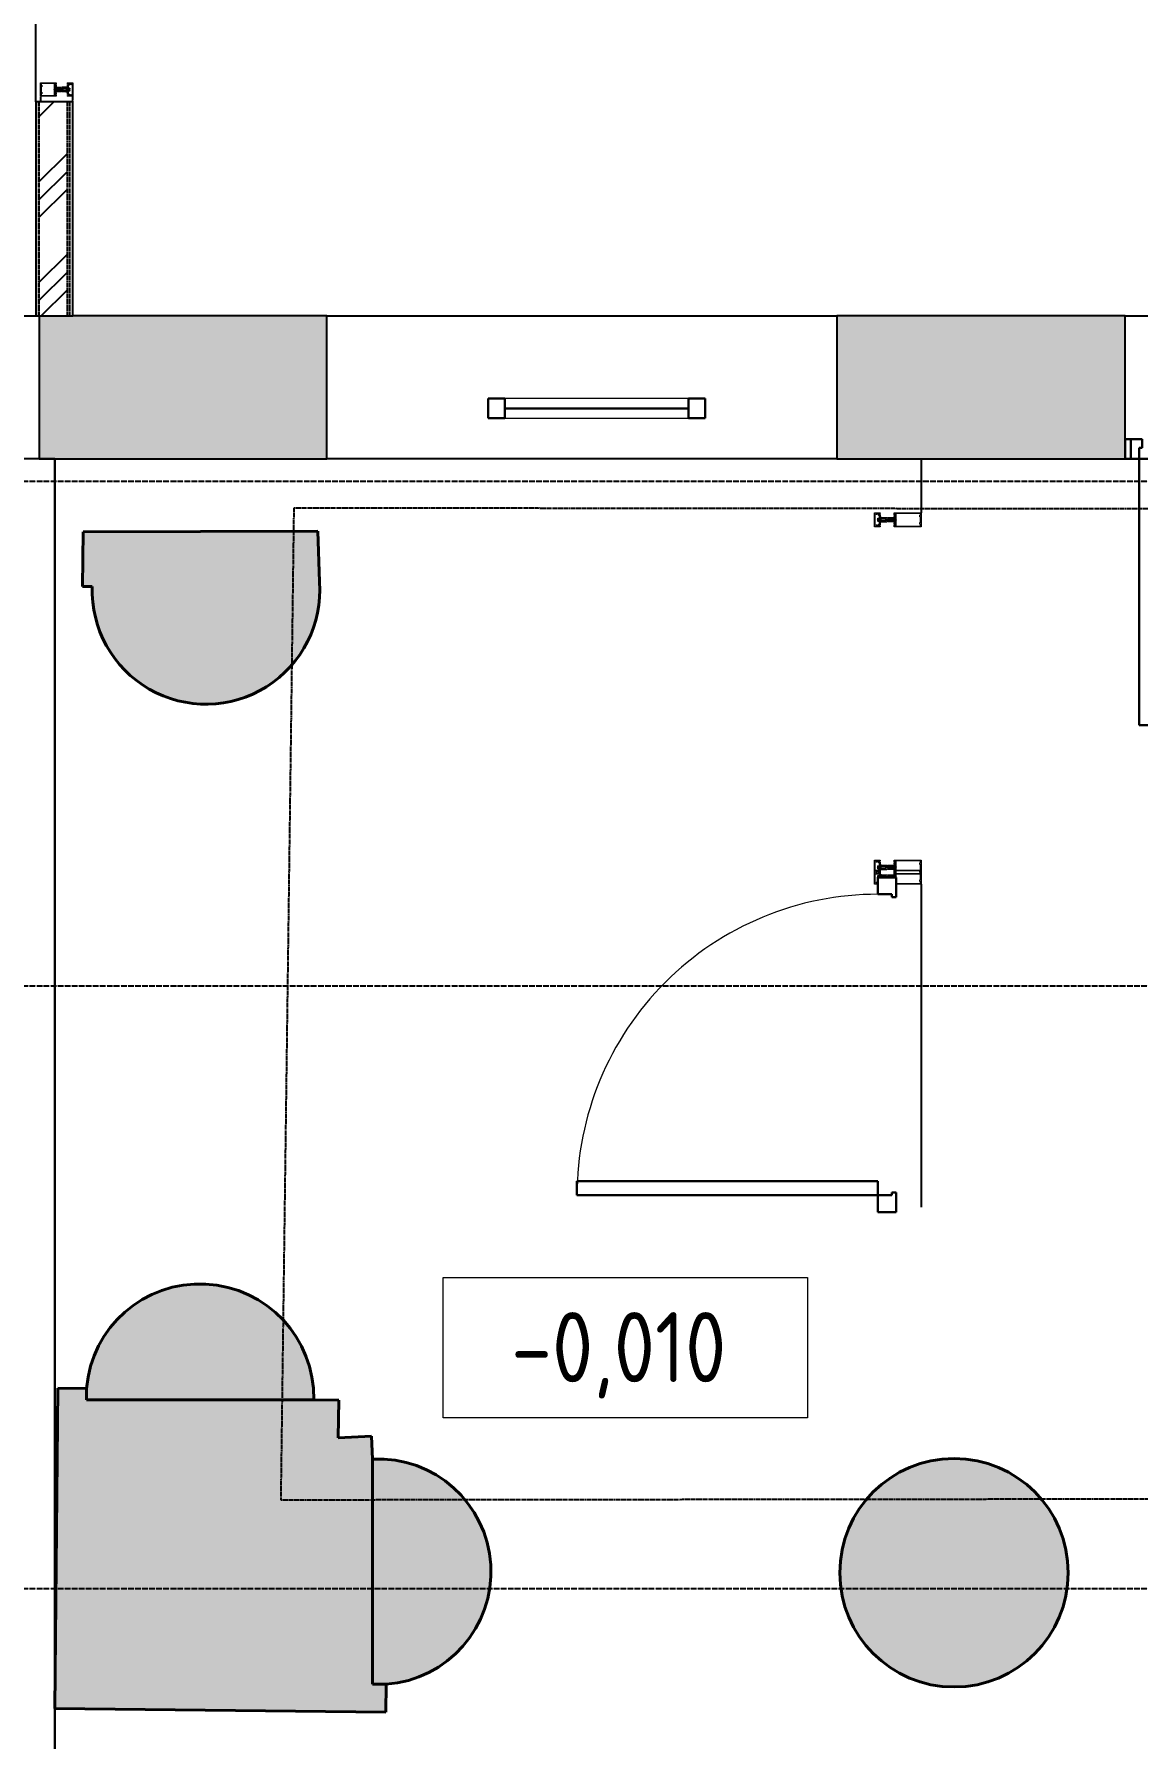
# Model space of a CAD drawing. Header units: millimetres. Extents: x -99936 to 523262, y -63190 to 327013.
# Drawn here: x 18899 to 22837, y -2380 to 3702 of the extents above; entities that cross this region are included whole.
import ezdxf

# ---------------------------------------------------------------- set-up
doc = ezdxf.new("R2010")
doc.units = ezdxf.units.MM
for name, pattern in [('ADSK_Линия сетки', [25, 20, -2.5, 0, -2.5]), ('ADSK_Сверху', [4.5, 3, -1.5]), ('ADSK_Снесено', [4.5, 3, -1.5])]:
    doc.linetypes.add(name, pattern=pattern)
for name, color, linetype, lineweight, true_color in [('_ Окна', 5, 'Continuous', 30, 0x0000ff), ('Стены внутренние', 5, 'Continuous', 18, 0x0000ff), ('Стены наружные', 1, 'ADSK_Снесено', 18, 0xff0000)]:
    doc.layers.add(name, color=color, linetype=linetype, lineweight=lineweight, true_color=true_color)
for name, color, linetype, lineweight in [('Аннотация', 7, 'Continuous', 9), ('Витраж', 251, 'Continuous', 18), ('Двери', 251, 'Continuous', 18), ('Окна', 251, 'Continuous', 18), ('Отметки', 7, 'Continuous', 9), ('Перекрытие', 7, 'Continuous', 18), ('Стены', 7, 'Continuous', 18), ('Стены разрез', 7, 'Continuous', 40), ('Узлы', 7, 'Continuous', 18)]:
    doc.layers.add(name, color=color, linetype=linetype, lineweight=lineweight)
doc.layers.get('Витраж').off()
doc.styles.add('GOST Common_2', font='GOST Common_0.ttf', dxfattribs={"width": 0.9, "height": 250})

# ---------------------------------------------------------------- blocks, each defined once
blk = doc.blocks.new('Портик главного входа - Портик главного входа-658663-01 План 1-го этажа маркировочный')
at = {"layer": 'Стены', "true_color": 0xc0c0c0}
h = blk.add_hatch(color=9, dxfattribs=at)
h.paths.add_polyline_path([(22181.3, -2195.1), (22252.1, -2188.9), (22320.7, -2170.5), (22385.1, -2140.5), (22443.3, -2099.7), (22493.5, -2049.5), (22534.3, -1991.3), (22564.3, -1926.9), (22582.7, -1858.3), (22588.9, -1787.5), (22582.7, -1716.7), (22564.3, -1648.1), (22534.2, -1583.6), (22493.5, -1525.5), (22443.3, -1475.3), (22385.1, -1434.5), (22320.7, -1404.5), (22252.1, -1386.1), (22181.3, -1379.9), (22110.5, -1386.1), (22041.9, -1404.5), (21977.5, -1434.5), (21919.3, -1475.3), (21869.1, -1525.5), (21828.3, -1583.7), (21798.3, -1648.1), (21779.9, -1716.7), (21773.7, -1787.5), (21779.9, -1858.3), (21798.3, -1926.9), (21828.3, -1991.3), (21869.1, -2049.5), (21919.3, -2099.7), (21977.5, -2140.5), (22041.9, -2170.5), (22110.5, -2188.9)])
h.paths.add_polyline_path([(25122.4, -2192.3), (25192.9, -2186.2), (25261.2, -2167.9), (25325.3, -2138), (25383.2, -2097.4), (25433.2, -2047.4), (25473.7, -1989.5), (25503.9, -1924.3), (25521.9, -1857.1), (25528.1, -1786.7), (25521.9, -1716.2), (25503.6, -1647.9), (25473.6, -1583.6), (25433.2, -1525.9), (25383.2, -1475.9), (25325.3, -1435.4), (25261.2, -1405.5), (25192.9, -1387.2), (25122.4, -1381), (25052, -1387.2), (24983.7, -1405.5), (24919.6, -1435.4), (24861.7, -1475.9), (24811.7, -1525.9), (24771.1, -1583.9), (24741.3, -1647.9), (24723, -1716.2), (24716.8, -1786.7), (24723, -1857.1), (24741.3, -1925.4), (24771.1, -1989.5), (24811.7, -2047.4), (24861.7, -2097.4), (24919.6, -2138), (24983.7, -2167.9), (25052, -2186.2)])
h.paths.add_polyline_path([(28159.7, -2192.2), (28230.4, -2186), (28298.9, -2167.6), (28363.3, -2137.6), (28421.4, -2096.9), (28471.6, -2046.8), (28512.3, -1988.6), (28542.3, -1924.3), (28560.7, -1855.7), (28566.8, -1785), (28560.7, -1714.3), (28542.3, -1645.8), (28512.3, -1581.5), (28471.6, -1523.3), (28421.4, -1473.2), (28363.3, -1432.4), (28298.9, -1402.5), (28230.4, -1384.1), (28159.7, -1377.9), (28089, -1384.1), (28020.4, -1402.5), (27956.1, -1432.4), (27898, -1473.2), (27847.8, -1523.3), (27806.1, -1583.6), (27776.5, -1647.9), (27758.7, -1714.3), (27752.5, -1785), (27758.7, -1855.7), (27777.1, -1924.3), (27807.1, -1988.6), (27847.8, -2046.8), (27898, -2096.9), (27956.1, -2137.6), (28020.4, -2167.6), (28089, -2186)])
h.paths.add_polyline_path([(30184.6, -2189.9), (30184.6, -1372.4), (30157.5, -1372.4), (30088.4, -1382.7), (30021.9, -1404.7), (29960.1, -1437.7), (29904.9, -1480.7), (29857.8, -1532.5), (29820.2, -1591.5), (29793.3, -1656.1), (29777.7, -1724.4), (29774, -1794.3), (29782.3, -1863.8), (29802.4, -1930.9), (29833.5, -1993.6), (29874.9, -2050), (29925.3, -2098.6), (29983.2, -2137.9), (30047, -2166.7), (30114.8, -2184.2), (30184.2, -2189.9)])
h.paths.add_polyline_path([(20153.8, -2185.3), (20154.9, -2185.3), (20223.7, -2174.4), (20289.6, -2151.7), (20350.6, -2118.1), (20404.9, -2074.4), (20450.9, -2022), (20487.1, -1962.4), (20512.5, -1897.5), (20526.4, -1829.2), (20528.2, -1759.6), (20518, -1690.6), (20496, -1624.4), (20463, -1563.1), (20419.9, -1508.3), (20368, -1461.8), (20308.9, -1425), (20244.2, -1398.9), (20176.1, -1384.4), (20106.4, -1381.8), (20106.4, -2185.3)])
h.paths.add_polyline_path([(19809.9, -1170.1), (19896.6, -1170.1), (19892, -1101), (19875.6, -1033.6), (19848, -970), (19809.9, -912), (19762.6, -861.3), (19707.3, -819.5), (19645.7, -787.6), (19579.6, -766.7), (19510.9, -757.4), (19441.6, -759.9), (19373.8, -774.1), (19309.3, -799.7), (19250.1, -835.9), (19198, -881.6), (19154.4, -935.5), (19120.6, -996), (19097.7, -1061.5), (19086.1, -1129.8), (19086.1, -1170.1), (19762.6, -1170.1)])
h.paths.add_polyline_path([(30425.2, -1168), (31215.2, -1168), (31214.5, -1065.9), (31197, -1000.7), (31167.7, -936.9), (31128.2, -878.9), (31079.5, -828.2), (31023, -786.5), (30960.4, -754.8), (30893.3, -733.9), (30823.7, -724.6), (30753.5, -727.1), (30684.7, -741.3), (30619.2, -766.8), (30558.9, -802.8), (30505.5, -848.5), (30460.5, -902.4), (30425.2, -963.1), (30400.4, -1028.8), (30387.1, -1097.8), (30385.4, -1168), (30400.4, -1168)])
h.paths.add_polyline_path([(30758.4, 1304.5), (30824.8, 1315.5), (30888.3, 1337.8), (30947.1, 1370.6), (30999.3, 1413.1), (31043.5, 1463.9), (31078.3, 1521.5), (31103.9, 1590.2), (31116, 1650.2), (31117.7, 1717.5), (31204.8, 1717.5), (31205.3, 1910.8), (30304, 1921.5), (30313.9, 1754.8), (30320.7, 1698.8), (30333.2, 1643.7), (30351.3, 1590.2), (30374.7, 1527.1), (30408.5, 1468.9), (30451.9, 1417.5), (30503.5, 1374.2), (30561.7, 1340.4), (30624.9, 1317.1), (30691.1, 1305)])
h.paths.add_polyline_path([(19485.5, 1312.4), (19554.9, 1313.8), (19623, 1326.9), (19687.8, 1351.5), (19747.5, 1386.8), (19800.4, 1431.7), (19844.8, 1484.9), (19879.6, 1544.9), (19903.6, 1610), (19916.2, 1678.2), (19917, 1747.5), (19911.5, 1928.7), (19074.2, 1926.8), (19071.5, 1731.8), (19106.3, 1731.3), (19109.9, 1662), (19125.2, 1594.4), (19151.8, 1530.3), (19188.9, 1471.7), (19235.5, 1420.3), (19290.1, 1377.6), (19351.2, 1344.8), (19417, 1322.8)])
h = blk.add_hatch(color=9, dxfattribs=at)
h.paths.add_polyline_path([(20153.8, -2284.8), (20153.8, -2185.3), (20106.4, -2185.3), (20106.4, -1381.8), (20102.4, -1300.2), (19983.4, -1306.2), (19985.8, -1171.8), (19848, -1170.1), (19086.1, -1170.1), (19086.1, -1129.8), (18983.6, -1128.9), (18972.6, -2271.8), (20106.4, -2284.2)])
h.paths.add_polyline_path([(31336.4, -2265.7), (31336.4, -2265.6), (31313.8, -1065.9), (31215.2, -1068.6), (31215.2, -1168), (30385.4, -1168), (30303.6, -1169.4), (30305.7, -1289.8), (30157.5, -1289.9), (30157.6, -1372.4), (30184.6, -1372.4), (30184.6, -2260.3), (31215.2, -2265.1)])
at = {"layer": 'Стены разрез'}
for p, q in [((19074.2, 1926.8), (19071.5, 1731.8)), ((19911.5, 1928.7), (19074.2, 1926.8)), ((19917, 1747.5), (19911.5, 1928.7)), ((19071.5, 1731.8), (19106.3, 1731.3)), ((18983.6, -1128.9), (18972.6, -2271.8)), ((19086.1, -1129.8), (18983.6, -1128.9)), ((19086.1, -1170.1), (19086.1, -1129.8)), ((19086.1, -1129.8), (19086.1, -1170.1)), ((19896.6, -1170.1), (19086.1, -1170.1)), ((19086.1, -1170.1), (19896.6, -1170.1)), ((19985.8, -1171.8), (19896.6, -1170.1)), ((19983.4, -1306.2), (19985.8, -1171.8)), ((20102.4, -1300.2), (19983.4, -1306.2)), ((20106.4, -1381.8), (20102.4, -1300.2)), ((20106.4, -2185.3), (20106.4, -1381.8)), ((20106.4, -1381.8), (20106.4, -2185.3)), ((20154.9, -2185.3), (20106.4, -2185.3)), ((20106.4, -2185.3), (20154.9, -2185.3)), ((20153.8, -2284.8), (20154.9, -2185.3)), ((18972.6, -2271.8), (20153.8, -2284.8))]:
    blk.add_line(p, q, dxfattribs=at)
for centre, radius, start, end in [((19512.1, 1717.5), 406, 178.05607, 4.24261), ((19490.8, -1162.8), 406, 358.96666, 175.34079), ((20126.4, -1783.8), 402.5, 274.04885, 92.8494), ((22181.3, -1787.5), 407.6, 0, 180), ((22181.3, -1787.5), 407.6, 180, 360)]:
    blk.add_arc(centre, radius, start, end, dxfattribs=at)
blk = doc.blocks.new('Витраж-тент со смещением вовне - 60мм 30 сдвиг-1466957-01 План 1-го этажа маркировочный')
at = {"layer": '_ Окна'}
for p, q in [((-387.5, 25), (-387.5, -45)), ((-387.5, 25), (-327.5, 25)), ((-387.5, -45), (-387.5, 25)), ((-327.5, 25), (-327.5, -45)), ((387.5, 25), (327.5, 25)), ((327.5, 25), (327.5, -45)), ((387.5, -45), (387.5, 25)), ((387.5, -45), (387.5, 25)), ((-327.5, -45), (-387.5, -45)), ((-327.5, -10), (327.5, -10)), ((327.5, -45), (387.5, -45))]:
    blk.add_line(p, q, dxfattribs=at)
at = {"layer": 'Окна'}
for p, q in [((327.5, 25), (-327.5, 25)), ((-327.5, -45), (327.5, -45))]:
    blk.add_line(p, q, dxfattribs=at)
blk = doc.blocks.new('AC_ДверьВитражная_Однопольная_Алюминиевая - Двн-2-1795641-01 План 1-го этажа маркировочный')
at = {"layer": 'Двери', "lineweight": 30}
for p, q in [((-536.90625, 1106.3125), (-486.90625, 1106.3125)), ((-536.90625, 32.5), (-536.90625, 1106.3125)), ((-486.90625, 1106.3125), (-486.90625, 32.5)), ((-596.90625, 32.5), (-536.90625, 32.5)), ((-596.90625, -32.5), (-596.90625, 32.5)), ((-486.90625, 32.5), (-536.90625, 32.5)), ((-536.90625, 32.5), (-536.90625, -17.5)), ((536.90625, 32.5), (596.90625, 32.5)), ((536.90625, -17.5), (536.90625, 32.5)), ((596.90625, 32.5), (596.90625, -32.5)), ((-526.90625, -32.5), (-596.90625, -32.5)), ((-536.90625, -17.5), (-526.90625, -17.5)), ((-526.90625, -17.5), (-526.90625, -32.5)), ((526.90625, -17.5), (536.90625, -17.5)), ((526.90625, -32.5), (526.90625, -17.5)), ((596.90625, -32.5), (526.90625, -32.5))]:
    blk.add_line(p, q, dxfattribs=at)
at = {"layer": 'Двери'}
blk.add_arc((-536.90625, 32.5), 1073.8125, 360, 90, dxfattribs=at)
blk = doc.blocks.new('Прямоугольный импост - 50х167-1638810-01 План 1-го этажа маркировочный')
at = {"layer": 'Узлы', "color": 5, "true_color": 0x0000ff}
for p, q in [((-25, 122.5), (-25, 25.5)), ((25, 122.5), (-25, 122.5)), ((25, 25.5), (25, 122.5)), ((-22.5, 28), (-22.5, 120)), ((-22.5, 120), (-17.6, 120)), ((-16.1, 118.4), (-16.1, 116.9)), ((-16.1, 116.9), (-10.2, 116.9)), ((-10.2, 116.9), (-10.2, 118.4)), ((-8.6, 120), (8.6, 120)), ((10.2, 118.4), (10.2, 116.9)), ((10.2, 116.9), (16.1, 116.9)), ((16.1, 116.9), (16.1, 118.4)), ((17.6, 120), (22.5, 120)), ((22.5, 120), (22.5, 28)), ((-25, 25.5), (-18.1, 25.5)), ((-21, 28), (-22.5, 28)), ((-21, 31.1), (-21, 28)), ((-4.1, 31.8), (-20.2, 31.8)), ((-17.2, 29.3), (-15.8, 29.3)), ((-15, 25.5), (-11.8, 25.5)), ((-11, 26.3), (-11, 28.5)), ((-10.5, 29.3), (-10.5, 27.4)), ((-10.2, 29.3), (-5.9, 29.3)), ((-9.7, 26.7), (-8, 26.7)), ((-8, 26.7), (-8, 2.5)), ((-8, -19.1), (-8, 0)), ((-7.7, 2.2), (-6.7, 2.2)), ((-6.7, 0.3), (-7.7, 0.3)), ((-6.4, 2), (-6.4, 0.6)), ((-5.4, 5.1), (-5.4, 27.8)), ((-3.5, 5.1), (-5.4, 5.1)), ((-5.1, 28.5), (-5.1, 26.3)), ((-4.3, 25.5), (-0.8, 25.5)), ((-2.6, 28.8), (-2.6, 30.3)), ((2.6, 28.8), (-2.6, 28.8)), ((-2.5, -1.3), (-1.1, 4.3)), ((-0.8, 25.5), (0, 26.3)), ((0, 26.3), (0.8, 25.5)), ((0.8, 25.5), (4.3, 25.5)), ((1.1, 4.3), (2.5, -1.3)), ((2.6, 30.3), (2.6, 28.8)), ((5.4, 5.1), (3.5, 5.1)), ((20.2, 31.8), (4.1, 31.8)), ((5.1, 26.3), (5.1, 28.5)), ((5.4, 27.8), (5.4, 5.1)), ((5.9, 29.3), (10.2, 29.3)), ((6.4, 0.6), (6.4, 2)), ((6.7, 2.2), (7.7, 2.2)), ((7.7, 0.3), (6.7, 0.3)), ((8, 2.5), (8, 26.7)), ((8, 26.7), (9.7, 26.7)), ((8, -19.1), (8, 0)), ((10.5, 27.4), (10.5, 29.3)), ((11, 28.5), (11, 26.3)), ((11.8, 25.5), (15, 25.5)), ((15.8, 29.3), (17.2, 29.3)), ((18.1, 25.5), (25, 25.5)), ((21, 28), (21, 31.1)), ((22.5, 28), (21, 28)), ((-25, -25), (-25, -29.7)), ((-25, -32.3), (-25, -44.5)), ((-25, -44.5), (25, -44.5)), ((-22.4, -24.5), (-24.5, -24.5)), ((-24.2, -30.5), (-23.2, -30.5)), ((-23.7, -43.2), (-23.7, -32.8)), ((-23.7, -32.8), (-23, -32.8)), ((-8.4, -43.2), (-23.7, -43.2)), ((-23, -30.7), (-23.5, -30.7)), ((-22.8, -33), (-20.1, -37.6)), ((-19.3, -28.3), (-21.5, -28.3)), ((-19.9, -33.9), (-19.9, -30.5)), ((-19.9, -30.5), (-17, -30.5)), ((-18.4, -36.6), (-19.9, -33.9)), ((-5.7, -24.5), (-18.4, -24.5)), ((-15.5, -29), (-15.5, -27)), ((-15.5, -27), (-8.3, -27)), ((0, -43), (-8.4, -43.2)), ((-8.3, -27), (-7.6, -27.7)), ((-6.9, -19.1), (-8, -19.1)), ((-0.4, -27.7), (-7.6, -27.7)), ((-6.9, -19.1), (-6.6, -19.5)), ((-6.6, -19.5), (-6.2, -19.1)), ((-6.2, -19.1), (-4.3, -19.1)), ((-5.3, -24.1), (-5.7, -24.5)), ((-5, -24.5), (-5.3, -24.1)), ((5, -24.5), (-5, -24.5)), ((-2.4, -0.9), (-4.9, -3.8)), ((-4.9, -3.8), (-4.9, -19.1)), ((-4.9, -3.8), (4.9, -3.8)), ((-4.3, -19.1), (-3.9, -19.5)), ((-3.9, -19.5), (-3.6, -19.1)), ((-3.6, -19.1), (-2.5, -19.1)), ((-2.5, -19.1), (-2.5, -1.1)), ((2.4, -0.9), (-2.4, -0.9)), ((-0.4, -27.7), (0, -27.3)), ((0, -27.3), (0.4, -27.7)), ((15.9, -43.2), (0, -43)), ((7.6, -27.7), (0.4, -27.7)), ((4.9, -3.8), (2.4, -0.9)), ((2.5, -1.3), (2.5, -19.1)), ((2.5, -19.1), (3.6, -19.1)), ((3.6, -19.1), (3.9, -19.5)), ((3.9, -19.5), (4.3, -19.1)), ((4.3, -19.1), (6.2, -19.1)), ((4.9, -3.8), (4.9, -19.1)), ((5.3, -24.1), (5, -24.5)), ((5.7, -24.5), (5.3, -24.1)), ((18.4, -24.5), (5.7, -24.5)), ((6.2, -19.1), (6.6, -19.5)), ((6.6, -19.5), (6.9, -19.1)), ((8, -19.1), (6.9, -19.1)), ((7.6, -27.7), (8.3, -27)), ((8.3, -27), (15.5, -27)), ((15.5, -27), (15.5, -29)), ((23.7, -43.2), (15.9, -43.2)), ((17, -30.5), (19.9, -30.5)), ((18, -27), (18, -26.8)), ((19.9, -33.9), (18.4, -36.6)), ((21.5, -28.3), (19.3, -28.3)), ((19.9, -30.5), (19.9, -33.9)), ((20.1, -37.6), (22.8, -33)), ((24.5, -24.5), (22.4, -24.5)), ((22.8, -26.8), (22.8, -27)), ((23.5, -30.7), (23, -30.7)), ((23, -32.8), (23.7, -32.8)), ((23.2, -30.5), (24.2, -30.5)), ((23.7, -32.8), (23.7, -43.2)), ((25, -29.7), (25, -25)), ((25, -44.5), (25, -32.3))]:
    blk.add_line(p, q, dxfattribs=at)
at = {"layer": 'Узлы', "color": 5, "lineweight": 9, "true_color": 0x0000ff}
for p, q in [((0, 33.9), (-2.4, 31.5)), ((-2.4, 31.5), (-2.4, -0.9)), ((2.4, 31.5), (0, 33.9)), ((2.4, -0.9), (2.4, 31.5)), ((-8, -24.5), (-8, -19.1)), ((-6.3, -28.7), (-6.3, -27.7)), ((6.4, -28.7), (-6.3, -28.7)), ((-5.2, -32.2), (-5.2, -28.7)), ((-5.1, -32.3), (5.1, -32.3)), ((3.9, -33.1), (-3.9, -33.1)), ((-2.6, -32.2), (-2.6, -28.7)), ((-2.5, -19.1), (-2.5, -24.5)), ((2.5, -19.1), (2.5, -24.5)), ((2.6, -32.2), (2.6, -28.7)), ((5.2, -32.2), (5.2, -28.7)), ((6.4, -27.7), (6.4, -28.7)), ((8, -19.1), (8, -24.5))]:
    blk.add_line(p, q, dxfattribs=at)
at = {"layer": 'Узлы', "color": 5, "true_color": 0x0000ff}
for centre, radius, start, end in [((-17.6, 118.4), 1.52, 0, 90), ((-8.6, 118.4), 1.52, 90, 180), ((8.6, 118.4), 1.52, 0, 90), ((17.6, 118.4), 1.52, 90, 180), ((-20.2, 31.1), 0.762, 90, 180), ((-17.2, 28), 1.27, 90, 180), ((-16.2, 27.8), 2.29, 180, 225.18969), ((-18.1, 25.9), 0.381, 270, 45.18969), ((-15.8, 28), 1.27, 0, 90), ((-15, 25.9), 0.381, 134.81031, 270), ((-16.9, 27.8), 2.29, 314.81031, 0), ((-11.8, 26.3), 0.762, 270, 0), ((-10.2, 28.5), 0.762, 90, 180), ((-9.7, 27.4), 0.762, 180, 270), ((-7.7, 2.5), 0.254, 180, 270), ((-7.7, 0), 0.254, 90, 180), ((-6.9, 27.8), 1.52, 360, 90), ((-6.7, 2), 0.254, 360, 90), ((-6.7, 0.6), 0.254, 270, 360), ((-5.9, 28.5), 0.762, 0, 90), ((-4.3, 26.3), 0.762, 180, 270), ((-4.1, 30.3), 1.52, 360, 90), ((0, 4), 3.63, 17.50636, 162.49364), ((0, 4), 1.09, 15, 165), ((4.1, 30.3), 1.52, 90, 180), ((4.3, 26.3), 0.762, 270, 0), ((5.9, 28.5), 0.762, 90, 180), ((6.9, 27.8), 1.52, 90, 180), ((6.7, 2), 0.254, 90, 180), ((6.7, 0.6), 0.254, 180, 270), ((7.7, 2.5), 0.254, 270, 0), ((7.7, 0), 0.254, 0, 90), ((9.7, 27.4), 0.762, 270, 0), ((10.2, 28.5), 0.762, 0, 90), ((11.8, 26.3), 0.762, 180, 270), ((15.8, 28), 1.27, 90, 180), ((16.9, 27.8), 2.29, 180, 225.18969), ((15, 25.9), 0.381, 270, 45.18969), ((17.2, 28), 1.27, 0, 90), ((18.1, 25.9), 0.381, 134.81031, 270), ((16.2, 27.8), 2.29, 314.81031, 0), ((20.2, 31.1), 0.762, 0, 90), ((-24.5, -25), 0.508, 90, 180), ((-24.2, -29.7), 0.762, 180, 270), ((-23.5, -32.3), 1.52, 90, 180), ((-23.2, -31.8), 1.27, 288.66292, 90), ((-23, -31.8), 1.02, 270, 90), ((-20.5, -26.8), 2.29, 134.81031, 180), ((-21.5, -27), 1.27, 180, 270), ((-22.4, -24.9), 0.381, 314.81031, 90), ((-19.3, -37.1), 1.02, 210, 30), ((-19.3, -27), 1.27, 270, 0), ((-18.4, -24.9), 0.381, 90, 225.18969), ((-20.3, -26.8), 2.29, 0, 45.18969), ((-17, -29), 1.52, 270, 0), ((17, -29), 1.52, 180, 270), ((20.3, -26.8), 2.29, 134.81031, 180), ((19.3, -27), 1.27, 180, 270), ((19.3, -37.1), 1.02, 150, 330), ((18.4, -24.9), 0.381, 314.81031, 90), ((21.5, -27), 1.27, 270, 0), ((22.4, -24.9), 0.381, 90, 225.18969), ((23.2, -31.8), 1.27, 90, 251.33708), ((23, -31.8), 1.02, 90, 270), ((20.5, -26.8), 2.29, 0, 45.18969), ((23.5, -32.3), 1.52, 360, 90), ((24.2, -29.7), 0.762, 270, 0), ((24.5, -25), 0.508, 0, 90)]:
    blk.add_arc(centre, radius, start, end, dxfattribs=at)
at = {"layer": 'Узлы', "color": 5, "lineweight": 9, "true_color": 0x0000ff}
for centre, radius, start, end in [((-3.9, -31.7), 1.38, 200.94158, 339.07318), ((0, -28.9), 4.19, 234.28733, 305.71267), ((3.9, -31.7), 1.38, 200.94158, 339.07318)]:
    blk.add_arc(centre, radius, start, end, dxfattribs=at)
blk = doc.blocks.new('AC_Дверь_Двупольная - Д-17л 1700х2200h-2039703-01 План 1-го этажа маркировочный')
at = {"layer": 'Двери', "linetype": 'ADSK_Сверху', "lineweight": 9}
for p, q in [((720.3, 1179.5), (677.5, 1136.7)), ((744, 1160.7), (713.9, 1130.6)), ((744, 1179.5), (720.3, 1179.5)), ((760, 1190), (744, 1190)), ((744, 1190), (744, 1151.5)), ((744, 1170.8), (744, 1179.5)), ((677.5, 323.4), (677.5, 1136.7)), ((713.9, 329.4), (713.9, 1130.6)), ((744, 1151.5), (760, 1151.5)), ((-760, 890), (-744, 890)), ((-744, 890), (-744, 851.5)), ((-744, 870.8), (-744, 879.5)), ((-744, 879.5), (-720.3, 879.5)), ((-744, 860.7), (-713.9, 830.6)), ((-720.3, 879.5), (-677.5, 836.7)), ((-744, 851.5), (-760, 851.5)), ((-713.9, 329.4), (-713.9, 830.6)), ((-677.5, 323.4), (-677.5, 836.7)), ((-744, 308.5), (-760, 308.5)), ((-744, 299.3), (-713.9, 329.4)), ((-744, 270), (-744, 308.5)), ((-720.3, 280.6), (-677.5, 323.4)), ((720.3, 280.6), (677.5, 323.4)), ((744, 299.3), (713.9, 329.4)), ((744, 270), (744, 308.5)), ((744, 308.5), (760, 308.5)), ((-760, 270), (-744, 270)), ((-744, 289.3), (-744, 280.6)), ((-744, 280.6), (-720.3, 280.6)), ((744, 280.6), (720.3, 280.6)), ((760, 270), (744, 270))]:
    blk.add_line(p, q, dxfattribs=at)
at = {"layer": 'Двери', "lineweight": 30}
for p, q in [((800, 1205), (760, 1205)), ((760, 1205), (760, 255)), ((800, 255), (800, 1205)), ((-800, 905), (-760, 905)), ((-800, 255), (-800, 905)), ((-760, 905), (-760, 255)), ((-850, 255), (-830, 255)), ((-850, 185), (-850, 255)), ((-830, 255), (-800, 255)), ((-830, 185), (-830, 255)), ((-830, 255), (-830, 185)), ((-760, 255), (-800, 255)), ((-800, 255), (-800, 215)), ((760, 255), (800, 255)), ((830, 255), (800, 255)), ((800, 255), (800, 215)), ((830, 185), (830, 255)), ((850, 255), (830, 255)), ((830, 255), (830, 185)), ((850, 185), (850, 255)), ((-830, 185), (-850, 185)), ((-790, 185), (-830, 185)), ((-800, 215), (-790, 215)), ((-790, 215), (-790, 185)), ((800, 215), (790, 215)), ((790, 215), (790, 185)), ((790, 185), (830, 185)), ((830, 185), (850, 185))]:
    blk.add_line(p, q, dxfattribs=at)
at = {"layer": 'Двери'}
for centre, radius, start, end in [((800, 255), 950, 90, 180), ((-800, 255), 650, 360, 90)]:
    blk.add_arc(centre, radius, start, end, dxfattribs=at)
blk = doc.blocks.new('Прямоугольный импост - 50х167-V208-01 План 1-го этажа маркировочный')
at = {"layer": 'Узлы', "color": 5, "true_color": 0x0000ff}
for p, q in [((-25, 122.5), (-25, 33)), ((25, 122.5), (-25, 122.5)), ((25, 25.5), (25, 122.5)), ((-22.5, 33), (-22.5, 120)), ((-22.5, 120), (-17.6, 120)), ((-16.1, 118.4), (-16.1, 116.9)), ((-16.1, 116.9), (-10.2, 116.9)), ((-10.2, 116.9), (-10.2, 118.4)), ((-8.6, 120), (8.6, 120)), ((10.2, 118.4), (10.2, 116.9)), ((10.2, 116.9), (16.1, 116.9)), ((16.1, 116.9), (16.1, 118.4)), ((17.6, 120), (22.5, 120)), ((22.5, 120), (22.5, 28)), ((2.6, 28.8), (-1.2, 28.8)), ((-0.8, 25.5), (0, 26.3)), ((0, 26.3), (0.8, 25.5)), ((0.8, 25.5), (4.3, 25.5)), ((1.1, 4.3), (2.5, -1.3)), ((2.6, 30.3), (2.6, 28.8)), ((5.4, 5.1), (3.5, 5.1)), ((20.2, 31.8), (4.1, 31.8)), ((5.1, 26.3), (5.1, 28.5)), ((5.4, 27.8), (5.4, 5.1)), ((5.9, 29.3), (10.2, 29.3)), ((6.4, 0.6), (6.4, 2)), ((6.7, 2.2), (7.7, 2.2)), ((7.7, 0.3), (6.7, 0.3)), ((8, 2.5), (8, 26.7)), ((8, 26.7), (9.7, 26.7)), ((8, -19.1), (8, 0)), ((10.5, 27.4), (10.5, 29.3)), ((11, 28.5), (11, 26.3)), ((11.8, 25.5), (15, 25.5)), ((15.8, 29.3), (17.2, 29.3)), ((18.1, 25.5), (25, 25.5)), ((21, 28), (21, 31.1)), ((22.5, 28), (21, 28)), ((-25, -32.3), (-25, -44.5)), ((-25, -44.5), (25, -44.5)), ((-23.7, -43.2), (-23.7, -32.8)), ((-23.7, -32.8), (-23, -32.8)), ((-8.4, -43.2), (-23.7, -43.2)), ((-22.8, -33), (-20.1, -37.6)), ((-19.9, -33.9), (-19.9, -32)), ((-18.4, -36.6), (-19.9, -33.9)), ((0, -43), (-8.4, -43.2)), ((2.4, -0.9), (-1.2, -0.9)), ((-1.2, -3.8), (4.9, -3.8)), ((5, -24.5), (-1.2, -24.5)), ((-0.4, -27.7), (0, -27.3)), ((0, -27.3), (0.4, -27.7)), ((15.9, -43.2), (0, -43)), ((7.6, -27.7), (0.4, -27.7)), ((4.9, -3.8), (2.4, -0.9)), ((2.5, -1.3), (2.5, -19.1)), ((2.5, -19.1), (3.6, -19.1)), ((3.6, -19.1), (3.9, -19.5)), ((3.9, -19.5), (4.3, -19.1)), ((4.3, -19.1), (6.2, -19.1)), ((4.9, -3.8), (4.9, -19.1)), ((5.3, -24.1), (5, -24.5)), ((5.7, -24.5), (5.3, -24.1)), ((18.4, -24.5), (5.7, -24.5)), ((6.2, -19.1), (6.6, -19.5)), ((6.6, -19.5), (6.9, -19.1)), ((8, -19.1), (6.9, -19.1)), ((7.6, -27.7), (8.3, -27)), ((8.3, -27), (15.5, -27)), ((15.5, -27), (15.5, -29)), ((23.7, -43.2), (15.9, -43.2)), ((17, -30.5), (19.9, -30.5)), ((18, -27), (18, -26.8)), ((19.9, -33.9), (18.4, -36.6)), ((21.5, -28.3), (19.3, -28.3)), ((19.9, -30.5), (19.9, -33.9)), ((20.1, -37.6), (22.8, -33)), ((24.5, -24.5), (22.4, -24.5)), ((22.8, -26.8), (22.8, -27)), ((23.5, -30.7), (23, -30.7)), ((23, -32.8), (23.7, -32.8)), ((23.2, -30.5), (24.2, -30.5)), ((23.7, -32.8), (23.7, -43.2)), ((25, -29.7), (25, -25)), ((25, -44.5), (25, -32.3))]:
    blk.add_line(p, q, dxfattribs=at)
at = {"layer": 'Узлы', "color": 5, "lineweight": 9, "true_color": 0x0000ff}
for p, q in [((0, 33.9), (-1.2, 32.7)), ((2.4, 31.5), (0, 33.9)), ((2.4, -0.9), (2.4, 31.5)), ((-5.1, -32.3), (5.1, -32.3)), ((3.9, -33.1), (-3.9, -33.1)), ((6.4, -28.7), (-1.2, -28.7)), ((2.5, -19.1), (2.5, -24.5)), ((2.6, -32.2), (2.6, -28.7)), ((5.2, -32.2), (5.2, -28.7)), ((6.4, -27.7), (6.4, -28.7)), ((8, -19.1), (8, -24.5))]:
    blk.add_line(p, q, dxfattribs=at)
at = {"layer": 'Узлы', "color": 5, "true_color": 0x0000ff}
for centre, radius, start, end in [((-17.6, 118.4), 1.52, 0, 90), ((-8.6, 118.4), 1.52, 90, 180), ((8.6, 118.4), 1.52, 0, 90), ((17.6, 118.4), 1.52, 90, 180), ((0, 4), 3.63, 17.50636, 114.8479), ((0, 4), 1.09, 15, 165), ((4.1, 30.3), 1.52, 90, 180), ((4.3, 26.3), 0.762, 270, 0), ((5.9, 28.5), 0.762, 90, 180), ((6.9, 27.8), 1.52, 90, 180), ((6.7, 2), 0.254, 90, 180), ((6.7, 0.6), 0.254, 180, 270), ((7.7, 2.5), 0.254, 270, 0), ((7.7, 0), 0.254, 0, 90), ((9.7, 27.4), 0.762, 270, 0), ((10.2, 28.5), 0.762, 0, 90), ((11.8, 26.3), 0.762, 180, 270), ((15.8, 28), 1.27, 90, 180), ((16.9, 27.8), 2.29, 180, 225.18969), ((15, 25.9), 0.381, 270, 45.18969), ((17.2, 28), 1.27, 0, 90), ((18.1, 25.9), 0.381, 134.81031, 270), ((16.2, 27.8), 2.29, 314.81031, 0), ((20.2, 31.1), 0.762, 0, 90), ((-19.3, -37.1), 1.02, 210, 30), ((17, -29), 1.52, 180, 270), ((20.3, -26.8), 2.29, 134.81031, 180), ((19.3, -27), 1.27, 180, 270), ((19.3, -37.1), 1.02, 150, 330), ((18.4, -24.9), 0.381, 314.81031, 90), ((21.5, -27), 1.27, 270, 0), ((22.4, -24.9), 0.381, 90, 225.18969), ((23.2, -31.8), 1.27, 90, 251.33708), ((23, -31.8), 1.02, 90, 270), ((20.5, -26.8), 2.29, 0, 45.18969), ((23.5, -32.3), 1.52, 360, 90), ((24.2, -29.7), 0.762, 270, 0), ((24.5, -25), 0.508, 0, 90)]:
    blk.add_arc(centre, radius, start, end, dxfattribs=at)
at = {"layer": 'Узлы', "color": 5, "lineweight": 9, "true_color": 0x0000ff}
for centre, radius, start, end in [((-3.9, -31.7), 1.38, 200.94158, 339.07318), ((0, -28.9), 4.19, 234.28733, 305.71267), ((3.9, -31.7), 1.38, 200.94158, 339.07318)]:
    blk.add_arc(centre, radius, start, end, dxfattribs=at)
blk = doc.blocks.new('Прямоугольный импост - 48х116-1503859-01 План 1-го этажа маркировочный')
at = {"layer": 'Узлы', "color": 5, "true_color": 0x0000ff}
for p, q in [((-24, 76.5), (-24, 20.5)), ((24, 76.5), (-24, 76.5)), ((-21.5, 23), (-21.5, 74)), ((-21.5, 74), (-16.6, 74)), ((-15.1, 72.4), (-15.1, 70.9)), ((-15.1, 70.9), (-9.2, 70.9)), ((-9.2, 70.9), (-9.2, 72.4)), ((-7.6, 74), (7.6, 74)), ((9.2, 72.4), (9.2, 70.9)), ((9.2, 70.9), (15.1, 70.9)), ((15.1, 70.9), (15.1, 72.4)), ((16.6, 74), (21.5, 74)), ((21.5, 74), (21.5, 23)), ((24, 20.5), (24, 76.5)), ((-24, 20.5), (-18.1, 20.5)), ((-21, 23), (-21.5, 23)), ((-21, 26.1), (-21, 23)), ((-4.1, 26.8), (-20.2, 26.8)), ((-17.2, 24.3), (-15.8, 24.3)), ((-15, 20.5), (-11.8, 20.5)), ((-11, 21.3), (-11, 23.5)), ((-10.5, 24.3), (-10.5, 22.4)), ((-10.2, 24.3), (-5.9, 24.3)), ((-9.7, 21.7), (-8, 21.7)), ((-8, 21.7), (-8, 2.5)), ((-8, -14.1), (-8, 0)), ((-7.7, 2.2), (-6.7, 2.2)), ((-6.7, 0.3), (-7.7, 0.3)), ((-6.4, 2), (-6.4, 0.6)), ((-5.4, 5.1), (-5.4, 22.8)), ((-3.5, 5.1), (-5.4, 5.1)), ((-5.1, 23.5), (-5.1, 21.3)), ((-4.3, 20.5), (-0.8, 20.5)), ((-2.6, 23.8), (-2.6, 25.3)), ((2.6, 23.8), (-2.6, 23.8)), ((-2.5, -1.3), (-1.1, 4.3)), ((-0.8, 20.5), (0, 21.3)), ((0, 21.3), (0.8, 20.5)), ((0.8, 20.5), (4.3, 20.5)), ((1.1, 4.3), (2.5, -1.3)), ((2.6, 25.3), (2.6, 23.8)), ((5.4, 5.1), (3.5, 5.1)), ((20.2, 26.8), (4.1, 26.8)), ((5.1, 21.3), (5.1, 23.5)), ((5.4, 22.8), (5.4, 5.1)), ((5.9, 24.3), (10.2, 24.3)), ((6.4, 0.6), (6.4, 2)), ((6.7, 2.2), (7.7, 2.2)), ((7.7, 0.3), (6.7, 0.3)), ((8, 2.5), (8, 21.7)), ((8, 21.7), (9.7, 21.7)), ((8, -14.1), (8, 0)), ((10.5, 22.4), (10.5, 24.3)), ((11, 23.5), (11, 21.3)), ((11.8, 20.5), (15, 20.5)), ((15.8, 24.3), (17.2, 24.3)), ((18.1, 20.5), (24, 20.5)), ((21, 23), (21, 26.1)), ((21.5, 23), (21, 23)), ((-24, -20), (-24, -24.7)), ((-24, -27.3), (-24, -39.5)), ((-24, -39.5), (24, -39.5)), ((-21.4, -19.5), (-23.5, -19.5)), ((-23.2, -25.5), (-22.2, -25.5)), ((-22.7, -38.2), (-22.7, -27.8)), ((-22.7, -27.8), (-22, -27.8)), ((-7.4, -38.2), (-22.7, -38.2)), ((-22, -25.7), (-22.5, -25.7)), ((-21.8, -28), (-19.1, -32.6)), ((-18.3, -23.3), (-20.5, -23.3)), ((-18.9, -28.9), (-18.9, -25.5)), ((-18.9, -25.5), (-16, -25.5)), ((-17.4, -31.6), (-18.9, -28.9)), ((-5.7, -19.5), (-17.4, -19.5)), ((-14.5, -24), (-14.5, -22)), ((-14.5, -22), (-8.3, -22)), ((-8.3, -22), (-7.6, -22.7)), ((-6.9, -14.1), (-8, -14.1)), ((-0.4, -22.7), (-7.6, -22.7)), ((0, -38), (-7.4, -38.2)), ((-6.9, -14.1), (-6.6, -14.5)), ((-6.6, -14.5), (-6.2, -14.1)), ((-6.2, -14.1), (-4.3, -14.1)), ((-5.3, -19.1), (-5.7, -19.5)), ((-5, -19.5), (-5.3, -19.1)), ((5, -19.5), (-5, -19.5)), ((-2.4, -0.9), (-4.9, -3.8)), ((-4.9, -3.8), (-4.9, -14.1)), ((-4.9, -3.8), (4.9, -3.8)), ((-4.3, -14.1), (-3.9, -14.5)), ((-3.9, -14.5), (-3.6, -14.1)), ((-3.6, -14.1), (-2.5, -14.1)), ((-2.5, -14.1), (-2.5, -1.1)), ((2.4, -0.9), (-2.4, -0.9)), ((-0.4, -22.7), (0, -22.3)), ((0, -22.3), (0.4, -22.7)), ((15.9, -38.2), (0, -38)), ((7.6, -22.7), (0.4, -22.7)), ((4.9, -3.8), (2.4, -0.9)), ((2.5, -1.3), (2.5, -14.1)), ((2.5, -14.1), (3.6, -14.1)), ((3.6, -14.1), (3.9, -14.5)), ((3.9, -14.5), (4.3, -14.1)), ((4.3, -14.1), (6.2, -14.1)), ((4.9, -3.8), (4.9, -14.1)), ((5.3, -19.1), (5, -19.5)), ((5.7, -19.5), (5.3, -19.1)), ((17.4, -19.5), (5.7, -19.5)), ((6.2, -14.1), (6.6, -14.5)), ((6.6, -14.5), (6.9, -14.1)), ((8, -14.1), (6.9, -14.1)), ((7.6, -22.7), (8.3, -22)), ((8.3, -22), (14.5, -22)), ((14.5, -22), (14.5, -24)), ((22.7, -38.2), (15.9, -38.2)), ((16, -25.5), (18.9, -25.5)), ((17, -22), (17, -21.8)), ((18.9, -28.9), (17.4, -31.6)), ((20.5, -23.3), (18.3, -23.3)), ((18.9, -25.5), (18.9, -28.9)), ((19.1, -32.6), (21.8, -28)), ((23.5, -19.5), (21.4, -19.5)), ((21.8, -21.8), (21.8, -22)), ((22.5, -25.7), (22, -25.7)), ((22, -27.8), (22.7, -27.8)), ((22.2, -25.5), (23.2, -25.5)), ((22.7, -27.8), (22.7, -38.2)), ((24, -24.7), (24, -20)), ((24, -39.5), (24, -27.3))]:
    blk.add_line(p, q, dxfattribs=at)
at = {"layer": 'Узлы', "color": 5, "lineweight": 9, "true_color": 0x0000ff}
for p, q in [((0, 28.9), (-2.4, 26.5)), ((-2.4, 26.5), (-2.4, -0.9)), ((2.4, 26.5), (0, 28.9)), ((2.4, -0.9), (2.4, 26.5)), ((-8, -19.5), (-8, -14.1)), ((-6.3, -23.7), (-6.3, -22.7)), ((6.4, -23.7), (-6.3, -23.7)), ((-5.2, -27.2), (-5.2, -23.7)), ((-5.1, -27.3), (5.1, -27.3)), ((3.9, -28.1), (-3.9, -28.1)), ((-2.6, -27.2), (-2.6, -23.7)), ((-2.5, -14.1), (-2.5, -19.5)), ((2.5, -14.1), (2.5, -19.5)), ((2.6, -27.2), (2.6, -23.7)), ((5.2, -27.2), (5.2, -23.7)), ((6.4, -22.7), (6.4, -23.7)), ((8, -14.1), (8, -19.5))]:
    blk.add_line(p, q, dxfattribs=at)
at = {"layer": 'Узлы', "color": 5, "true_color": 0x0000ff}
for centre, radius, start, end in [((-16.6, 72.4), 1.52, 0, 90), ((-7.6, 72.4), 1.52, 90, 180), ((7.6, 72.4), 1.52, 0, 90), ((16.6, 72.4), 1.52, 90, 180), ((-20.2, 26.1), 0.762, 90, 180), ((-17.2, 23), 1.27, 90, 180), ((-16.2, 22.8), 2.29, 180, 225.18969), ((-18.1, 20.9), 0.381, 270, 45.18969), ((-15.8, 23), 1.27, 0, 90), ((-15, 20.9), 0.381, 134.81031, 270), ((-16.9, 22.8), 2.29, 314.81031, 0), ((-11.8, 21.3), 0.762, 270, 0), ((-10.2, 23.5), 0.762, 90, 180), ((-9.7, 22.4), 0.762, 180, 270), ((-7.7, 2.5), 0.254, 180, 270), ((-7.7, 0), 0.254, 90, 180), ((-6.9, 22.8), 1.52, 360, 90), ((-6.7, 2), 0.254, 360, 90), ((-6.7, 0.6), 0.254, 270, 360), ((-5.9, 23.5), 0.762, 0, 90), ((-4.3, 21.3), 0.762, 180, 270), ((-4.1, 25.3), 1.52, 360, 90), ((0, 4), 3.63, 17.50636, 162.49364), ((0, 4), 1.09, 15, 165), ((4.1, 25.3), 1.52, 90, 180), ((4.3, 21.3), 0.762, 270, 0), ((5.9, 23.5), 0.762, 90, 180), ((6.9, 22.8), 1.52, 90, 180), ((6.7, 2), 0.254, 90, 180), ((6.7, 0.6), 0.254, 180, 270), ((7.7, 2.5), 0.254, 270, 0), ((7.7, 0), 0.254, 0, 90), ((9.7, 22.4), 0.762, 270, 0), ((10.2, 23.5), 0.762, 0, 90), ((11.8, 21.3), 0.762, 180, 270), ((15.8, 23), 1.27, 90, 180), ((16.9, 22.8), 2.29, 180, 225.18969), ((15, 20.9), 0.381, 270, 45.18969), ((17.2, 23), 1.27, 0, 90), ((18.1, 20.9), 0.381, 134.81031, 270), ((16.2, 22.8), 2.29, 314.81031, 0), ((20.2, 26.1), 0.762, 0, 90), ((-23.5, -20), 0.508, 90, 180), ((-23.2, -24.7), 0.762, 180, 270), ((-22.5, -27.3), 1.52, 90, 180), ((-22.2, -26.8), 1.27, 288.66292, 90), ((-22, -26.8), 1.02, 270, 90), ((-19.5, -21.8), 2.29, 134.81031, 180), ((-20.5, -22), 1.27, 180, 270), ((-21.4, -19.9), 0.381, 314.81031, 90), ((-18.3, -32.1), 1.02, 210, 30), ((-18.3, -22), 1.27, 270, 0), ((-17.4, -19.9), 0.381, 90, 225.18969), ((-19.3, -21.8), 2.29, 0, 45.18969), ((-16, -24), 1.52, 270, 0), ((16, -24), 1.52, 180, 270), ((19.3, -21.8), 2.29, 134.81031, 180), ((18.3, -22), 1.27, 180, 270), ((18.3, -32.1), 1.02, 150, 330), ((17.4, -19.9), 0.381, 314.81031, 90), ((20.5, -22), 1.27, 270, 0), ((21.4, -19.9), 0.381, 90, 225.18969), ((22.2, -26.8), 1.27, 90, 251.33708), ((22, -26.8), 1.02, 90, 270), ((19.5, -21.8), 2.29, 0, 45.18969), ((22.5, -27.3), 1.52, 360, 90), ((23.2, -24.7), 0.762, 270, 0), ((23.5, -20), 0.508, 0, 90)]:
    blk.add_arc(centre, radius, start, end, dxfattribs=at)
at = {"layer": 'Узлы', "color": 5, "lineweight": 9, "true_color": 0x0000ff}
for centre, radius, start, end in [((-3.9, -26.7), 1.38, 200.94158, 339.07318), ((0, -23.9), 4.19, 234.28733, 305.71267), ((3.9, -26.7), 1.38, 200.94158, 339.07318)]:
    blk.add_arc(centre, radius, start, end, dxfattribs=at)
blk = doc.blocks.new('Высотные отметки - Рамка-5093-01 План 1-го этажа маркировочный')
at = {"layer": 'Аннотация', "lineweight": 20}
for p, q in [((-6.5, 0), (-6.5, 5)), ((-6.5, 5), (6.5, 5)), ((6.5, 5), (6.5, 0)), ((6.5, 0), (-6.5, 0))]:
    blk.add_line(p, q, dxfattribs=at)

msp = doc.modelspace()

# ---------------------------------------------------------------- hatches: boundary and pattern name
at = {"layer": 'Стены внутренние', "lineweight": 25, "true_color": 0x636466}
h = msp.add_hatch(dxfattribs=at)
h.set_pattern_fill('FP_3', color=251, style=0, pattern_type=2)
h.set_pattern_definition([(45, (0, 0), (-179.605, 179.605), []), (45, (63.5, 0), (0, 359.2102), []), (45, (-63.5, 0), (0, 359.2102), [])])
h.paths.add_polyline_path([(18917.657, 2696.478), (19017.657, 2696.478), (19017.657, 3460.278), (18917.657, 3460.278), (18917.657, 3196.988)])
at = {"layer": 'Стены наружные', "linetype": 'Continuous', "lineweight": 25, "true_color": 0x636466}
h = msp.add_hatch(color=251, dxfattribs=at)
h.paths.add_polyline_path([(41519.932, 2186.478), (42036.932, 2186.478), (42036.932, 2696.478), (41519.932, 2696.478), (41519.932, 2322.957)])
h.paths.add_polyline_path([(38947.966, 2186.478), (39699.932, 2186.478), (39699.932, 2696.478), (38672.848, 2696.478), (38672.848, 2186.478)])
h.paths.add_polyline_path([(36852.848, 2186.478), (36852.848, 2696.478), (35863.533, 2696.478), (35863.533, 2186.478), (36718.498, 2186.478)])
h.paths.add_polyline_path([(34043.533, 2186.478), (34043.533, 2696.478), (33055.974, 2696.478), (33055.974, 2186.478), (33296.266, 2186.478)])
h.paths.add_polyline_path([(30252.667, 2186.478), (31235.974, 2186.478), (31235.974, 2696.478), (30252.667, 2696.478), (30252.667, 2400.22)])
h.paths.add_polyline_path([(28432.667, 2186.478), (28432.667, 2696.478), (27452.433, 2696.478), (27452.433, 2186.478), (28180.433, 2186.478)])
h.paths.add_polyline_path([(22226.957, 2186.478), (22792.433, 2186.478), (22792.433, 2696.478), (21763.73, 2696.478), (21763.73, 2186.478), (22064.433, 2186.478)])
h.paths.add_polyline_path([(25752.433, 2186.478), (25752.433, 2696.478), (24492.433, 2696.478), (24492.433, 2186.478)])
h.paths.add_polyline_path([(16107.482, 2186.478), (17097.657, 2186.478), (17097.657, 2696.478), (16107.482, 2696.478), (16107.482, 2602.685)])
h.paths.add_polyline_path([(19943.73, 2186.478), (19943.73, 2696.478), (18917.657, 2696.478), (18917.657, 2186.478), (18972.644, 2186.478)])
h.paths.add_polyline_path([(13865.306, 2186.478), (14287.482, 2186.478), (14287.482, 2696.478), (13310.863, 2696.478), (13310.863, 2186.478)])
h.paths.add_polyline_path([(11490.862, 2186.478), (11490.862, 2696.478), (10515.871, 2696.478), (10515.871, 2186.478)])
h.paths.add_polyline_path([(8272.997, 2186.478), (8695.871, 2186.478), (8695.871, 2696.478), (8272.997, 2696.478), (8272.997, 2599.367)])

# ---------------------------------------------------------------- linework, layer by layer
at = {"linetype": 'ADSK_Линия сетки', "lineweight": 25}
for p, q in [((-11086.225, 2106.788), (57141.718, 2106.788)), ((-11086.225, 306.788), (57141.718, 306.788)), ((-11086.225, -1843.212), (34342.356, -1843.212))]:
    msp.add_line(p, q, dxfattribs=at)
at = {"color": 251, "lineweight": 25, "true_color": 0x636466}
msp.add_lwpolyline([(46033.212, 20934.059), (46033.212, 43759.207), (56032.618, 43759.207), (56213.949, 8532.302), (49933.401, 8532.302), (49933.401, 150.232), (42036.932, 150.232), (42036.932, 2106.788), (31235.974, 2186.478), (31336.395, 2185.737), (31336.395, -2732.567), (18972.644, -2732.567), (18972.644, 2186.478), (8272.997, 2186.478), (8272.997, 272.021), (290.499, 306.788), (290.499, 8529.252)], dxfattribs=at)
at = {"layer": 'Перекрытие', "color": 251, "lineweight": 25, "true_color": 0x636466}
for p, q in [((18972.644, 2186.478), (18972.644, -2732.567)), ((22064.433, 2186.478), (22064.433, 1994.478)), ((22064.433, 669.478), (22064.433, -483.522))]:
    msp.add_line(p, q, dxfattribs=at)
at = {"layer": 'Перекрытие', "color": 251, "linetype": 'ADSK_Сверху', "lineweight": 25, "true_color": 0x636466}
for p, q in [((19780.182, -1528.3), (19826.86, 2012.179)), ((19826.86, 2012.179), (22769.174, 2009.432)), ((22769.174, 2009.432), (25331.919, 2001.847)), ((30520.441, -1516.583), (19780.182, -1528.3))]:
    msp.add_line(p, q, dxfattribs=at)
at = {"layer": 'Стены внутренние', "color": 251, "lineweight": 25, "true_color": 0x636466}
for p, q in [((18905.657, 3460.278), (18905.657, 6460.278)), ((18905.657, 3460.278), (18905.657, 2696.478)), ((19037.657, 3460.278), (18905.657, 3460.278)), ((19037.657, 2696.478), (19037.657, 3460.278)), ((18905.657, 2696.478), (19037.657, 2696.478))]:
    msp.add_line(p, q, dxfattribs=at)
at = {"layer": 'Стены внутренние', "color": 251, "linetype": 'ADSK_Сверху', "lineweight": 25, "true_color": 0x636466}
for p, q in [((18921.656, 3528.278), (18921.656, 3460.278)), ((19037.656, 3460.278), (19037.656, 3528.278)), ((19037.656, 3460.278), (18921.656, 3460.278))]:
    msp.add_line(p, q, dxfattribs=at)
at = {"layer": 'Стены наружные', "color": 251, "lineweight": 25, "true_color": 0x636466}
for p, q in [((18907.657, 2696.478), (18907.657, 3460.278)), ((18917.657, 2696.478), (18917.657, 3460.278)), ((19017.657, 2696.478), (19017.657, 3460.278)), ((19026.657, 2696.478), (19026.657, 3460.278))]:
    msp.add_line(p, q, dxfattribs=at)
at = {"layer": 'Стены наружные', "color": 251, "linetype": 'Continuous', "lineweight": 25, "true_color": 0x636466}
for p, q in [((17097.657, 2696.478), (18905.657, 2696.478)), ((18917.657, 2696.478), (18917.657, 2186.478)), ((19943.73, 2696.478), (19037.657, 2696.478)), ((19943.73, 2186.478), (19943.73, 2696.478)), ((19943.73, 2696.478), (21763.73, 2696.478)), ((22792.433, 2696.478), (21763.73, 2696.478)), ((21763.73, 2696.478), (21763.73, 2186.478)), ((22792.433, 2256.478), (22792.433, 2696.478)), ((22792.433, 2696.478), (24492.433, 2696.478)), ((18917.657, 2186.478), (17097.657, 2186.478)), ((18917.657, 2186.478), (19943.73, 2186.478)), ((21763.73, 2186.478), (19943.73, 2186.478)), ((21763.73, 2186.478), (22792.433, 2186.478))]:
    msp.add_line(p, q, dxfattribs=at)

# ---------------------------------------------------------------- block references
at = {"layer": '_ Окна', "color": 251, "lineweight": 25, "true_color": 0x636466, "rotation": 180}
msp.add_blockref('Витраж-тент со смещением вовне - 60мм 30 сдвиг-1466957-01 План 1-го этажа маркировочный', (20906.23, 2356.478), dxfattribs=at)
at = {"layer": 'Витраж', "color": 251, "lineweight": 25, "true_color": 0x636466, "extrusion": (0, 0, -1)}
for name, p, rotation in [('Прямоугольный импост - 48х116-1503859-01 План 1-го этажа маркировочный', (-18998.157, 3504.278), 270.0000000000001), ('Прямоугольный импост - 50х167-1638810-01 План 1-го этажа маркировочный', (-21941.933, 1969.478), 90.00000000000011), ('Прямоугольный импост - 50х167-1638810-01 План 1-го этажа маркировочный', (-21941.933, 729.478), 90.00000000000011), ('Прямоугольный импост - 50х167-V208-01 План 1-го этажа маркировочный', (-21941.933, 694.478), 90.00000000000011)]:
    msp.add_blockref(name, p, dxfattribs=dict(at, rotation=rotation))
at = {"layer": 'Двери', "color": 251, "linetype": 'ADSK_Сверху', "lineweight": 25, "true_color": 0x636466, "rotation": 180}
msp.add_blockref('AC_Дверь_Двупольная - Д-17л 1700х2200h-2039703-01 План 1-го этажа маркировочный', (23642.433, 2441.478), dxfattribs=at)
at = {"layer": 'Двери', "color": 251, "lineweight": 25, "true_color": 0x636466, "rotation": 89.9999999999999}
msp.add_blockref('AC_ДверьВитражная_Однопольная_Алюминиевая - Двн-2-1795641-01 План 1-го этажа маркировочный', (21942.433, 96.384), dxfattribs=at)
at = {"layer": 'Отметки', "color": 251, "lineweight": 25, "true_color": 0x636466, "xscale": 99.99999999999993, "yscale": 99.99999999999993, "zscale": 99.99999999999993}
msp.add_blockref('Высотные отметки - Рамка-5093-01 План 1-го этажа маркировочный', (21008.315, -1234.333), dxfattribs=at)
at = {"layer": 'Стены', "color": 251, "lineweight": 25, "true_color": 0x636466}
msp.add_blockref('Портик главного входа - Портик главного входа-658663-01 План 1-го этажа маркировочный', (0, 0), dxfattribs=at)

# ---------------------------------------------------------------- texts
at = {"layer": 'Отметки', "color": 251, "lineweight": 25, "true_color": 0x636466, "insert": (20601.01, -857.626), "char_height": 250, "width": 977.53229, "attachment_point": 1, "line_spacing_factor": 1.022761, "style": 'GOST Common_2'}
msp.add_mtext('-0,010', dxfattribs=at)

doc.saveas('drawing.dxf')
